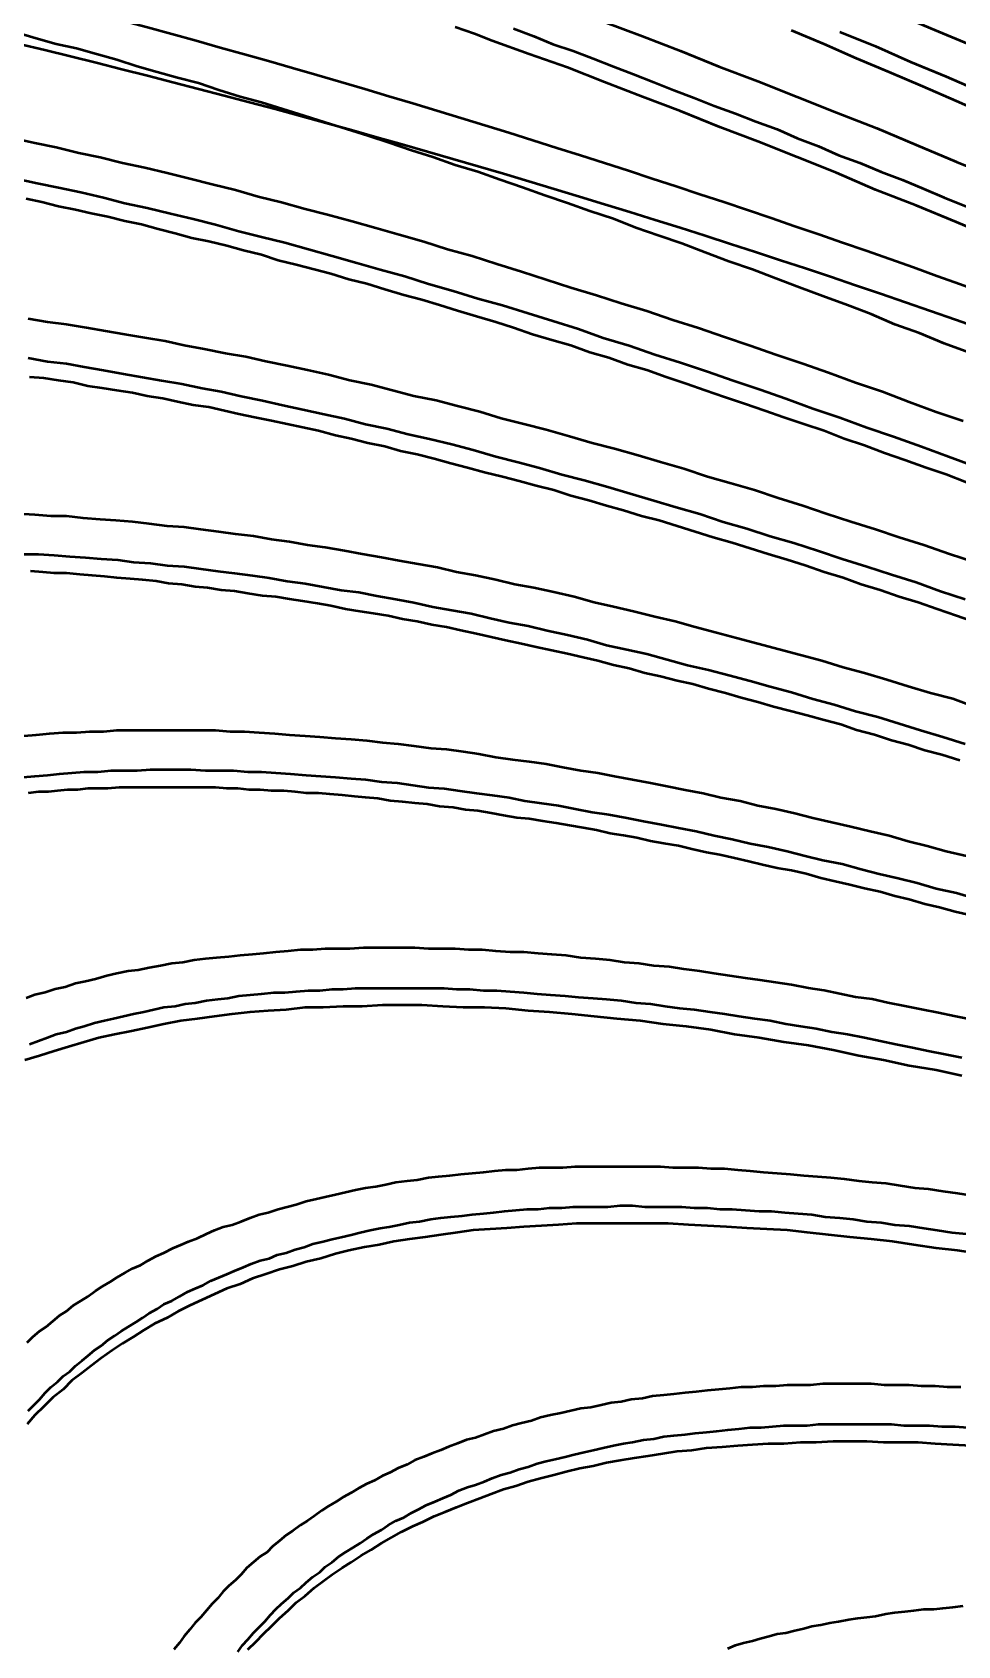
# Model space of a CAD drawing. Header units: inches. Extents: x 10737 to 13492, y 903 to 4091.
# Drawn here: x 13167.4 to 13216.8, y 3866.9 to 3953.1 of the extents above; entities that cross this region are included whole.
import ezdxf

# ---------------------------------------------------------------- set-up
doc = ezdxf.new("R2010")
doc.units = ezdxf.units.IN
doc.header["$MEASUREMENT"] = 0
doc.layers.add('PDF5_Geometry', color=7, linetype='Continuous')

# ---------------------------------------------------------------- blocks, each defined once
blk = doc.blocks.new('Base Mobio')
at = {"layer": 'PDF5_Geometry', "lineweight": 50}
for points in [[(13174.071, 3981.358, -0.045454), (13250.995, 3948.613), (13256.084, 3943.764), (13255.425, 3943.944), (13254.767, 3944.123), (13254.108, 3944.363), (13253.45, 3944.602), (13252.791, 3944.842), (13252.133, 3945.081), (13251.474, 3945.32), (13250.816, 3945.56), (13250.157, 3945.859), (13249.499, 3946.099), (13248.9, 3946.398), (13248.242, 3946.637), (13247.583, 3946.937), (13246.925, 3947.236), (13246.266, 3947.595), (13245.667, 3947.895, 0.062862), (13170, 3978.245)], [(13161.141, 3973.875, -0.036723), (13275.419, 3925.326)], [(13139.65, 3961.484, -0.075143), (13299.904, 3902.039)]]:
    blk.add_lwpolyline(points, format="xyb", dxfattribs=at)
for points in [[(13218.549, 3948.613), (13216.754, 3949.391), (13214.958, 3950.169), (13213.162, 3950.948), (13211.426, 3951.666), (13209.69, 3952.444), (13207.954, 3953.163)], [(13210.528, 3953.103), (13212.443, 3952.324), (13214.299, 3951.486), (13216.215, 3950.708), (13218.13, 3949.87)], [(13197.897, 3953.641), (13199.992, 3952.863), (13202.027, 3952.085), (13204.063, 3951.247), (13206.158, 3950.469), (13208.253, 3949.631), (13210.348, 3948.793), (13212.503, 3947.954), (13214.599, 3947.056), (13216.754, 3946.159), (13218.969, 3945.261)], [(13218.909, 3942.028), (13216.754, 3942.926), (13214.599, 3943.824), (13212.443, 3944.662), (13210.348, 3945.56), (13208.253, 3946.398), (13206.158, 3947.236), (13204.122, 3948.014), (13202.027, 3948.852), (13199.992, 3949.631), (13197.957, 3950.409), (13195.981, 3951.187), (13193.946, 3951.905), (13191.97, 3952.624), (13191.012, 3952.983), (13189.995, 3953.342)], [(13193.108, 3953.282), (13194.185, 3952.863), (13195.203, 3952.444), (13196.28, 3952.085), (13197.358, 3951.666), (13198.435, 3951.247), (13199.513, 3950.828), (13200.591, 3950.409), (13201.668, 3949.99), (13202.746, 3949.571), (13203.823, 3949.152), (13204.961, 3948.733), (13206.038, 3948.314), (13207.175, 3947.895), (13208.253, 3947.416), (13209.39, 3946.997), (13210.468, 3946.518), (13211.605, 3946.099), (13212.743, 3945.62), (13213.88, 3945.201), (13215.018, 3944.722), (13216.095, 3944.243), (13217.292, 3943.764)], [(13217.412, 3935.982), (13216.095, 3936.461), (13214.778, 3936.999), (13213.461, 3937.478), (13212.204, 3938.017), (13210.947, 3938.496), (13209.63, 3938.975), (13208.373, 3939.454), (13207.116, 3939.933), (13205.858, 3940.412), (13204.601, 3940.831), (13203.344, 3941.31), (13202.087, 3941.789), (13200.89, 3942.208), (13199.633, 3942.627), (13198.435, 3943.106), (13197.178, 3943.525), (13195.981, 3943.944), (13194.784, 3944.363), (13193.587, 3944.782), (13192.389, 3945.201), (13191.192, 3945.62), (13189.995, 3945.979), (13188.797, 3946.398), (13187.66, 3946.757), (13186.463, 3947.176), (13185.325, 3947.535), (13184.188, 3947.895), (13183.051, 3948.254), (13181.913, 3948.613), (13180.776, 3948.972), (13179.638, 3949.331), (13178.501, 3949.631), (13177.364, 3949.99), (13176.286, 3950.349), (13175.149, 3950.648), (13174.071, 3950.948), (13172.994, 3951.247), (13171.916, 3951.606), (13170.839, 3951.905), (13169.761, 3952.205), (13168.683, 3952.444), (13167.606, 3952.743), (13166.588, 3953.043)], [(13166.409, 3947.416), (13167.546, 3947.176), (13168.683, 3946.937), (13169.881, 3946.637), (13171.018, 3946.398), (13172.215, 3946.099), (13173.413, 3945.859), (13174.61, 3945.56), (13175.807, 3945.261), (13177.004, 3944.961), (13178.262, 3944.662), (13179.459, 3944.303), (13180.716, 3944.003), (13181.973, 3943.644), (13183.17, 3943.345), (13184.487, 3942.986), (13185.744, 3942.627), (13187.002, 3942.267), (13188.319, 3941.908), (13189.576, 3941.489), (13190.893, 3941.13), (13192.21, 3940.711), (13193.527, 3940.292), (13194.844, 3939.873), (13196.161, 3939.454), (13197.538, 3939.035), (13198.854, 3938.616), (13200.231, 3938.197), (13201.608, 3937.718), (13202.985, 3937.299), (13204.362, 3936.82), (13205.739, 3936.341), (13207.116, 3935.862), (13208.552, 3935.383), (13209.929, 3934.904), (13211.366, 3934.365), (13212.803, 3933.887), (13214.239, 3933.348), (13215.676, 3932.809), (13217.113, 3932.33)], [(13217.292, 3929.038), (13216.215, 3929.457), (13215.137, 3929.816), (13214, 3930.235), (13212.922, 3930.594), (13211.845, 3931.013), (13210.767, 3931.372), (13209.69, 3931.791), (13208.612, 3932.151), (13207.535, 3932.51), (13206.517, 3932.869), (13205.439, 3933.228), (13204.362, 3933.587), (13203.344, 3933.946), (13202.327, 3934.306), (13201.249, 3934.665), (13200.231, 3935.024), (13199.214, 3935.323), (13198.196, 3935.682), (13197.178, 3935.982), (13196.161, 3936.341), (13195.143, 3936.64), (13194.125, 3936.94), (13193.108, 3937.299), (13192.15, 3937.598), (13191.132, 3937.897), (13190.114, 3938.197), (13189.157, 3938.496), (13188.199, 3938.795), (13187.241, 3939.035), (13186.223, 3939.334), (13185.266, 3939.633), (13184.308, 3939.873), (13183.35, 3940.172), (13182.452, 3940.412), (13181.494, 3940.651), (13180.536, 3940.891), (13179.638, 3941.19), (13178.681, 3941.429), (13177.783, 3941.669), (13176.825, 3941.908), (13175.927, 3942.088), (13175.029, 3942.327), (13174.131, 3942.567), (13173.233, 3942.806), (13172.335, 3942.986), (13171.437, 3943.225), (13170.539, 3943.405), (13169.701, 3943.584), (13168.803, 3943.764), (13167.905, 3944.003), (13167.067, 3944.183)], [(13166.528, 3945.261), (13167.666, 3945.021), (13168.803, 3944.782), (13170, 3944.542), (13171.198, 3944.243), (13172.335, 3943.944), (13173.532, 3943.704), (13174.79, 3943.405), (13175.987, 3943.106), (13177.184, 3942.806), (13178.441, 3942.447), (13179.638, 3942.148), (13180.896, 3941.848), (13182.153, 3941.489), (13183.41, 3941.13), (13184.727, 3940.771), (13185.984, 3940.412), (13187.301, 3940.052), (13188.558, 3939.633), (13189.875, 3939.274), (13191.192, 3938.855), (13192.509, 3938.496), (13193.886, 3938.077), (13195.203, 3937.658), (13196.58, 3937.239), (13197.897, 3936.76), (13199.274, 3936.341), (13200.65, 3935.862), (13202.027, 3935.443), (13203.464, 3934.964), (13204.841, 3934.485), (13206.278, 3934.006), (13207.654, 3933.527), (13209.091, 3932.989), (13210.528, 3932.51), (13211.965, 3931.971), (13213.401, 3931.492), (13214.898, 3930.953), (13216.335, 3930.415), (13217.831, 3929.876)], [(13217.711, 3924.787), (13216.394, 3925.206), (13215.018, 3925.685), (13213.701, 3926.104), (13212.443, 3926.523), (13211.126, 3926.942), (13209.809, 3927.362), (13208.552, 3927.781), (13207.235, 3928.2), (13205.978, 3928.619), (13204.721, 3928.978), (13203.464, 3929.337), (13202.207, 3929.756), (13200.95, 3930.115), (13199.752, 3930.474), (13198.495, 3930.834), (13197.298, 3931.133), (13196.101, 3931.492), (13194.844, 3931.851), (13193.646, 3932.151), (13192.449, 3932.45), (13191.312, 3932.809), (13190.114, 3933.108), (13188.977, 3933.408), (13187.78, 3933.647), (13186.642, 3933.946), (13185.505, 3934.246), (13184.368, 3934.485), (13183.23, 3934.785), (13182.093, 3935.024), (13181.015, 3935.263), (13179.878, 3935.503), (13178.8, 3935.742), (13177.723, 3935.922), (13176.585, 3936.161), (13175.508, 3936.341), (13174.49, 3936.58), (13173.413, 3936.76), (13172.335, 3936.94), (13171.317, 3937.119), (13170.3, 3937.299), (13169.222, 3937.478), (13168.205, 3937.598), (13167.187, 3937.778)], [(13167.187, 3935.682), (13168.205, 3935.503), (13169.222, 3935.383), (13170.18, 3935.204), (13171.198, 3935.024), (13172.275, 3934.844), (13173.293, 3934.665), (13174.311, 3934.485), (13175.388, 3934.306), (13176.466, 3934.066), (13177.483, 3933.887), (13178.561, 3933.647), (13179.698, 3933.408), (13180.776, 3933.168), (13181.853, 3932.929), (13182.991, 3932.689), (13184.068, 3932.45), (13185.206, 3932.151), (13186.343, 3931.911), (13187.48, 3931.612), (13188.618, 3931.372), (13189.815, 3931.073), (13190.953, 3930.774), (13192.15, 3930.415), (13193.347, 3930.115), (13194.484, 3929.816), (13195.682, 3929.457), (13196.879, 3929.157), (13198.136, 3928.798), (13199.333, 3928.439), (13200.591, 3928.08), (13201.788, 3927.721), (13203.045, 3927.362), (13204.302, 3926.942), (13205.559, 3926.583), (13206.816, 3926.164), (13208.073, 3925.805), (13209.39, 3925.386), (13210.648, 3924.967), (13211.965, 3924.548), (13213.282, 3924.129), (13214.599, 3923.71), (13215.915, 3923.231), (13217.232, 3922.812)], [(13217.771, 3921.555), (13216.754, 3921.914), (13215.736, 3922.273), (13214.718, 3922.632), (13213.701, 3922.932), (13212.683, 3923.291), (13211.665, 3923.59), (13210.707, 3923.949), (13209.69, 3924.249), (13208.672, 3924.608), (13207.714, 3924.907), (13206.697, 3925.206), (13205.739, 3925.506), (13204.781, 3925.805), (13203.763, 3926.104), (13202.805, 3926.404), (13201.848, 3926.703), (13200.89, 3927.002), (13199.932, 3927.242), (13198.974, 3927.541), (13198.076, 3927.781), (13197.118, 3928.08), (13196.161, 3928.319), (13195.263, 3928.619), (13194.305, 3928.858), (13193.407, 3929.098), (13192.509, 3929.337), (13191.551, 3929.576), (13190.653, 3929.816), (13189.755, 3930.055), (13188.857, 3930.295), (13187.959, 3930.534), (13187.061, 3930.714), (13186.223, 3930.953), (13185.325, 3931.133), (13184.427, 3931.372), (13183.589, 3931.552), (13182.691, 3931.791), (13181.853, 3931.971), (13181.015, 3932.151), (13180.177, 3932.33), (13179.279, 3932.51), (13178.441, 3932.689), (13177.663, 3932.869), (13176.825, 3933.049), (13175.987, 3933.168), (13175.149, 3933.348), (13174.37, 3933.527), (13173.532, 3933.647), (13172.754, 3933.827), (13171.916, 3933.946), (13171.138, 3934.066), (13170.36, 3934.186), (13169.581, 3934.365), (13168.803, 3934.485), (13168.025, 3934.605), (13167.247, 3934.665)], [(13217.711, 3917.065), (13216.574, 3917.484), (13215.377, 3917.783), (13214.179, 3918.143), (13213.042, 3918.502), (13211.845, 3918.861), (13210.707, 3919.16), (13209.57, 3919.519), (13208.433, 3919.819), (13207.295, 3920.118), (13206.158, 3920.417), (13205.02, 3920.717), (13203.943, 3921.016), (13202.805, 3921.315), (13201.728, 3921.615), (13200.65, 3921.854), (13199.513, 3922.153), (13198.435, 3922.393), (13197.418, 3922.632), (13196.34, 3922.932), (13195.263, 3923.171), (13194.185, 3923.411), (13193.167, 3923.59), (13192.15, 3923.83), (13191.072, 3924.069), (13190.055, 3924.249), (13189.037, 3924.488), (13188.019, 3924.668), (13187.002, 3924.847), (13186.044, 3925.027), (13185.026, 3925.206), (13184.068, 3925.386), (13183.051, 3925.566), (13182.093, 3925.685), (13181.135, 3925.865), (13180.177, 3925.985), (13179.219, 3926.164), (13178.262, 3926.284), (13177.364, 3926.404), (13176.406, 3926.523), (13175.508, 3926.643), (13174.61, 3926.703), (13173.652, 3926.823), (13172.754, 3926.942), (13171.856, 3927.002), (13171.018, 3927.062), (13170.12, 3927.122), (13169.222, 3927.242), (13168.384, 3927.242), (13167.546, 3927.302), (13166.648, 3927.362)], [(13166.888, 3925.206), (13167.726, 3925.206), (13168.564, 3925.147), (13169.402, 3925.087), (13170.24, 3925.027), (13171.078, 3924.967), (13171.976, 3924.907), (13172.814, 3924.787), (13173.712, 3924.728), (13174.61, 3924.608), (13175.508, 3924.548), (13176.406, 3924.428), (13177.304, 3924.308), (13178.202, 3924.189), (13179.16, 3924.069), (13180.057, 3923.949), (13181.015, 3923.77), (13181.973, 3923.65), (13182.931, 3923.47), (13183.889, 3923.291), (13184.847, 3923.171), (13185.804, 3922.991), (13186.822, 3922.812), (13187.78, 3922.632), (13188.797, 3922.393), (13189.815, 3922.213), (13190.833, 3922.034), (13191.851, 3921.794), (13192.868, 3921.555), (13193.886, 3921.375), (13194.904, 3921.136), (13195.981, 3920.896), (13197.059, 3920.657), (13198.076, 3920.358), (13199.154, 3920.118), (13200.231, 3919.879), (13201.309, 3919.579), (13202.386, 3919.28), (13203.524, 3919.041), (13204.601, 3918.741), (13205.739, 3918.442), (13206.816, 3918.143), (13207.954, 3917.843), (13209.091, 3917.484), (13210.228, 3917.185), (13211.366, 3916.826), (13212.563, 3916.526), (13213.701, 3916.167), (13214.838, 3915.808), (13216.035, 3915.449), (13217.232, 3915.09)], [(13216.933, 3914.192), (13215.975, 3914.491), (13215.077, 3914.73), (13214.179, 3915.03), (13213.282, 3915.269), (13212.384, 3915.568), (13211.426, 3915.808), (13210.588, 3916.107), (13209.69, 3916.347), (13208.792, 3916.586), (13207.894, 3916.826), (13206.996, 3917.065), (13206.158, 3917.304), (13205.26, 3917.544), (13204.422, 3917.783), (13203.524, 3918.023), (13202.686, 3918.262), (13201.848, 3918.442), (13200.95, 3918.681), (13200.112, 3918.861), (13199.274, 3919.1), (13198.435, 3919.28), (13197.597, 3919.519), (13196.819, 3919.699), (13195.981, 3919.879), (13195.143, 3920.058), (13194.305, 3920.238), (13193.527, 3920.417), (13192.689, 3920.597), (13191.91, 3920.777), (13191.132, 3920.956), (13190.294, 3921.136), (13189.516, 3921.315), (13188.738, 3921.435), (13187.959, 3921.615), (13187.181, 3921.734), (13186.403, 3921.914), (13185.625, 3922.034), (13184.906, 3922.153), (13184.128, 3922.273), (13183.35, 3922.453), (13182.632, 3922.572), (13181.853, 3922.692), (13181.135, 3922.812), (13180.417, 3922.932), (13179.698, 3922.991), (13178.92, 3923.111), (13178.202, 3923.231), (13177.483, 3923.291), (13176.765, 3923.411), (13176.106, 3923.47), (13175.388, 3923.59), (13174.67, 3923.65), (13174.011, 3923.77), (13173.293, 3923.83), (13172.634, 3923.889), (13171.916, 3923.949), (13171.258, 3924.009), (13170.599, 3924.069), (13169.941, 3924.129), (13169.222, 3924.189), (13168.564, 3924.189), (13167.965, 3924.249), (13167.307, 3924.308)], [(13166.947, 3915.509), (13167.606, 3915.568), (13168.324, 3915.628), (13169.043, 3915.688), (13169.761, 3915.688), (13170.479, 3915.748), (13171.198, 3915.748), (13171.916, 3915.808), (13172.634, 3915.808), (13173.353, 3915.808), (13174.131, 3915.808), (13174.909, 3915.808), (13175.628, 3915.808), (13176.406, 3915.808), (13177.184, 3915.808), (13177.962, 3915.748), (13178.74, 3915.748), (13179.519, 3915.688), (13180.357, 3915.628), (13181.135, 3915.568), (13181.973, 3915.509), (13182.751, 3915.449), (13183.589, 3915.389), (13184.427, 3915.329), (13185.266, 3915.269), (13186.104, 3915.149), (13186.942, 3915.09), (13187.78, 3914.97), (13188.678, 3914.85), (13189.516, 3914.79), (13190.414, 3914.671), (13191.252, 3914.551), (13192.15, 3914.371), (13193.048, 3914.251), (13193.946, 3914.132), (13194.844, 3914.012), (13195.742, 3913.832), (13196.699, 3913.653), (13197.597, 3913.533), (13198.495, 3913.354), (13199.453, 3913.174), (13200.411, 3912.994), (13201.309, 3912.815), (13202.267, 3912.635), (13203.225, 3912.456), (13204.182, 3912.216), (13205.2, 3912.037), (13206.158, 3911.797), (13207.116, 3911.617), (13208.133, 3911.378), (13209.091, 3911.139), (13210.109, 3910.899), (13211.126, 3910.66), (13212.144, 3910.42), (13213.162, 3910.181), (13214.179, 3909.881), (13215.197, 3909.642), (13216.215, 3909.343), (13217.292, 3909.103)], [(13217.472, 3905.93), (13216.694, 3906.11), (13215.856, 3906.35), (13215.077, 3906.529), (13214.239, 3906.769), (13213.461, 3906.948), (13212.683, 3907.188), (13211.845, 3907.367), (13211.067, 3907.547), (13210.288, 3907.726), (13209.51, 3907.906), (13208.732, 3908.145), (13207.954, 3908.325), (13207.175, 3908.445), (13206.397, 3908.624), (13205.679, 3908.804), (13204.901, 3908.984), (13204.122, 3909.163), (13203.404, 3909.283), (13202.626, 3909.462), (13201.908, 3909.642), (13201.129, 3909.762), (13200.411, 3909.881), (13199.693, 3910.061), (13198.974, 3910.181), (13198.256, 3910.301), (13197.538, 3910.48), (13196.819, 3910.6), (13196.101, 3910.72), (13195.382, 3910.839), (13194.664, 3910.959), (13193.946, 3911.079), (13193.287, 3911.139), (13192.569, 3911.258), (13191.91, 3911.378), (13191.192, 3911.498), (13190.534, 3911.558), (13189.875, 3911.677), (13189.157, 3911.737), (13188.498, 3911.857), (13187.84, 3911.917), (13187.181, 3911.977), (13186.523, 3912.037), (13185.864, 3912.156), (13185.206, 3912.216), (13184.607, 3912.276), (13183.949, 3912.336), (13183.29, 3912.396), (13182.691, 3912.456), (13182.033, 3912.456), (13181.434, 3912.515), (13180.836, 3912.575), (13180.177, 3912.575), (13179.579, 3912.635), (13178.98, 3912.635), (13178.381, 3912.695), (13177.783, 3912.695), (13177.184, 3912.755), (13176.585, 3912.755), (13175.987, 3912.755), (13175.448, 3912.755), (13174.849, 3912.755), (13174.251, 3912.755), (13173.712, 3912.755), (13173.113, 3912.755), (13172.575, 3912.755), (13172.036, 3912.755), (13171.437, 3912.695), (13170.898, 3912.695), (13170.36, 3912.695), (13169.821, 3912.635), (13169.282, 3912.635), (13168.743, 3912.575), (13168.264, 3912.515), (13167.726, 3912.515), (13167.187, 3912.456)], [(13166.888, 3913.294), (13167.546, 3913.354), (13168.205, 3913.413), (13168.863, 3913.473), (13169.522, 3913.533), (13170.18, 3913.593), (13170.898, 3913.593), (13171.617, 3913.653), (13172.275, 3913.653), (13172.994, 3913.653), (13173.712, 3913.713), (13174.43, 3913.713), (13175.149, 3913.713), (13175.867, 3913.713), (13176.645, 3913.653), (13177.364, 3913.653), (13178.142, 3913.653), (13178.92, 3913.593), (13179.638, 3913.593), (13180.417, 3913.533), (13181.195, 3913.473), (13182.033, 3913.413), (13182.811, 3913.354), (13183.589, 3913.294), (13184.427, 3913.234), (13185.206, 3913.174), (13186.044, 3913.054), (13186.882, 3912.994), (13187.72, 3912.875), (13188.558, 3912.755), (13189.396, 3912.695), (13190.234, 3912.575), (13191.132, 3912.456), (13191.97, 3912.336), (13192.868, 3912.216), (13193.706, 3912.037), (13194.604, 3911.917), (13195.502, 3911.797), (13196.4, 3911.617), (13197.298, 3911.438), (13198.196, 3911.318), (13199.154, 3911.139), (13200.052, 3910.959), (13201.01, 3910.779), (13201.908, 3910.6), (13202.865, 3910.42), (13203.823, 3910.181), (13204.781, 3910.001), (13205.739, 3909.762), (13206.697, 3909.582), (13207.714, 3909.343), (13208.672, 3909.103), (13209.63, 3908.864), (13210.648, 3908.684), (13211.665, 3908.385), (13212.623, 3908.145), (13213.641, 3907.906), (13214.658, 3907.667), (13215.676, 3907.367), (13216.754, 3907.128), (13217.771, 3906.828)], [(13217.532, 3900.363), (13216.634, 3900.543), (13215.796, 3900.722), (13214.898, 3900.902), (13214, 3901.082), (13213.102, 3901.261), (13212.264, 3901.441), (13211.366, 3901.56), (13210.528, 3901.74), (13209.69, 3901.92), (13208.852, 3902.039), (13207.954, 3902.219), (13207.116, 3902.339), (13206.278, 3902.458), (13205.499, 3902.578), (13204.661, 3902.698), (13203.823, 3902.818), (13203.045, 3902.937), (13202.207, 3903.057), (13201.429, 3903.177), (13200.591, 3903.237), (13199.812, 3903.356), (13199.034, 3903.416), (13198.256, 3903.536), (13197.478, 3903.596), (13196.699, 3903.656), (13195.921, 3903.775), (13195.143, 3903.835), (13194.425, 3903.895), (13193.646, 3903.955), (13192.928, 3903.955), (13192.15, 3904.015), (13191.431, 3904.075), (13190.713, 3904.075), (13189.995, 3904.135), (13189.276, 3904.135), (13188.558, 3904.135), (13187.84, 3904.194), (13187.121, 3904.194), (13186.463, 3904.194), (13185.744, 3904.194), (13185.086, 3904.194), (13184.368, 3904.135), (13183.709, 3904.135), (13183.051, 3904.135), (13182.392, 3904.075), (13181.734, 3904.075), (13181.075, 3904.015), (13180.417, 3903.955), (13179.758, 3903.895), (13179.16, 3903.835), (13178.501, 3903.775), (13177.902, 3903.716), (13177.244, 3903.656), (13176.645, 3903.596), (13176.047, 3903.536), (13175.448, 3903.416), (13174.849, 3903.356), (13174.251, 3903.237), (13173.652, 3903.117), (13173.053, 3902.997), (13172.515, 3902.937), (13171.916, 3902.818), (13171.377, 3902.698), (13170.779, 3902.518), (13170.24, 3902.399), (13169.701, 3902.279), (13169.162, 3902.099), (13168.624, 3901.98), (13168.085, 3901.8), (13167.546, 3901.68), (13167.067, 3901.501)], [(13167.247, 3899.046), (13167.726, 3899.226), (13168.205, 3899.405), (13168.683, 3899.585), (13169.222, 3899.705), (13169.701, 3899.884), (13170.18, 3900.004), (13170.719, 3900.184), (13171.258, 3900.303), (13171.736, 3900.423), (13172.275, 3900.543), (13172.814, 3900.663), (13173.353, 3900.782), (13173.892, 3900.902), (13174.43, 3901.022), (13175.029, 3901.082), (13175.568, 3901.201), (13176.106, 3901.261), (13176.705, 3901.381), (13177.304, 3901.441), (13177.843, 3901.501), (13178.441, 3901.62), (13179.04, 3901.68), (13179.638, 3901.74), (13180.297, 3901.8), (13180.896, 3901.8), (13181.494, 3901.86), (13182.153, 3901.92), (13182.751, 3901.92), (13183.41, 3901.98), (13184.008, 3901.98), (13184.667, 3902.039), (13185.325, 3902.039), (13185.984, 3902.039), (13186.642, 3902.039), (13187.361, 3902.039), (13188.019, 3902.039), (13188.678, 3902.039), (13189.396, 3902.039), (13190.055, 3901.98), (13190.773, 3901.98), (13191.491, 3901.92), (13192.21, 3901.92), (13192.928, 3901.86), (13193.646, 3901.8), (13194.365, 3901.74), (13195.083, 3901.68), (13195.861, 3901.62), (13196.58, 3901.56), (13197.358, 3901.501), (13198.076, 3901.441), (13198.854, 3901.381), (13199.633, 3901.261), (13200.411, 3901.201), (13201.189, 3901.082), (13201.967, 3900.962), (13202.746, 3900.902), (13203.584, 3900.782), (13204.362, 3900.663), (13205.14, 3900.543), (13205.978, 3900.423), (13206.816, 3900.303), (13207.654, 3900.124), (13208.433, 3900.004), (13209.271, 3899.884), (13210.109, 3899.705), (13210.947, 3899.585), (13211.845, 3899.405), (13212.683, 3899.226), (13213.521, 3899.046), (13214.419, 3898.867), (13215.257, 3898.687), (13216.155, 3898.507), (13217.053, 3898.328)], [(13167.007, 3898.208), (13167.786, 3898.448), (13168.564, 3898.687), (13169.342, 3898.927), (13170.18, 3899.166), (13170.958, 3899.405), (13171.796, 3899.585), (13172.694, 3899.765), (13173.532, 3899.944), (13174.43, 3900.124), (13175.328, 3900.303), (13176.226, 3900.423), (13177.124, 3900.543), (13178.082, 3900.663), (13179.04, 3900.782), (13179.998, 3900.842), (13180.955, 3900.902), (13181.973, 3901.022), (13182.931, 3901.022), (13184.008, 3901.082), (13185.026, 3901.082), (13186.104, 3901.141), (13187.121, 3901.141), (13188.199, 3901.141), (13189.336, 3901.082), (13190.414, 3901.022), (13191.551, 3901.022), (13192.689, 3900.962), (13193.886, 3900.842), (13195.023, 3900.782), (13196.221, 3900.663), (13197.418, 3900.543), (13198.615, 3900.423), (13199.872, 3900.303), (13201.069, 3900.124), (13202.327, 3900.004), (13203.644, 3899.824), (13204.901, 3899.585), (13206.218, 3899.405), (13207.535, 3899.166), (13208.852, 3898.986), (13210.169, 3898.747), (13211.545, 3898.448), (13212.862, 3898.208), (13214.239, 3897.909), (13215.676, 3897.669), (13217.053, 3897.37)], [(13167.127, 3883.123), (13167.426, 3883.422), (13167.786, 3883.721), (13168.145, 3883.961), (13168.504, 3884.26), (13168.863, 3884.559), (13169.222, 3884.799), (13169.581, 3885.098), (13170, 3885.338), (13170.36, 3885.577), (13170.779, 3885.876), (13171.138, 3886.116), (13171.557, 3886.355), (13171.916, 3886.595), (13172.335, 3886.834), (13172.754, 3887.074), (13173.173, 3887.253), (13173.592, 3887.493), (13174.011, 3887.732), (13174.43, 3887.912), (13174.909, 3888.151), (13175.328, 3888.331), (13175.747, 3888.51), (13176.226, 3888.69), (13176.705, 3888.929), (13177.124, 3889.109), (13177.603, 3889.289), (13178.082, 3889.408), (13178.561, 3889.588), (13179.04, 3889.767), (13179.519, 3889.947), (13179.998, 3890.067), (13180.536, 3890.246), (13181.015, 3890.366), (13181.494, 3890.486), (13182.033, 3890.665), (13182.572, 3890.785), (13183.051, 3890.905), (13183.589, 3891.025), (13184.128, 3891.144), (13184.667, 3891.264), (13185.206, 3891.384), (13185.744, 3891.444), (13186.283, 3891.563), (13186.822, 3891.683), (13187.421, 3891.743), (13187.959, 3891.803), (13188.558, 3891.923), (13189.097, 3891.982), (13189.695, 3892.042), (13190.294, 3892.102), (13190.893, 3892.162), (13191.491, 3892.222), (13192.09, 3892.282), (13192.689, 3892.342), (13193.287, 3892.342), (13193.886, 3892.401), (13194.484, 3892.461), (13195.143, 3892.461), (13195.742, 3892.461), (13196.4, 3892.521), (13197.059, 3892.521), (13197.657, 3892.521), (13198.316, 3892.521), (13198.974, 3892.521), (13199.633, 3892.521), (13200.291, 3892.521), (13200.95, 3892.521), (13201.608, 3892.461), (13202.327, 3892.461), (13202.985, 3892.461), (13203.644, 3892.401), (13204.362, 3892.401), (13205.08, 3892.342), (13205.739, 3892.282), (13206.457, 3892.222), (13207.175, 3892.162), (13207.894, 3892.102), (13208.612, 3892.042), (13209.331, 3891.982), (13210.049, 3891.923), (13210.767, 3891.863), (13211.545, 3891.743), (13212.264, 3891.683), (13212.982, 3891.623), (13213.76, 3891.503), (13214.539, 3891.384), (13215.257, 3891.324), (13216.035, 3891.204), (13216.813, 3891.084), (13217.592, 3890.965)], [(13218.011, 3887.852), (13216.813, 3888.031), (13215.676, 3888.151), (13214.479, 3888.331), (13213.341, 3888.51), (13212.204, 3888.63), (13211.067, 3888.75), (13209.929, 3888.869), (13208.792, 3888.989), (13207.714, 3889.109), (13206.637, 3889.169), (13205.559, 3889.229), (13204.482, 3889.289), (13203.464, 3889.348), (13202.446, 3889.408), (13201.369, 3889.468), (13200.411, 3889.468), (13199.393, 3889.468), (13198.376, 3889.468), (13197.418, 3889.468), (13196.46, 3889.468), (13195.502, 3889.408), (13194.604, 3889.348), (13193.646, 3889.289), (13192.748, 3889.229), (13191.851, 3889.169), (13190.953, 3889.109), (13190.114, 3888.989), (13189.217, 3888.869), (13188.378, 3888.75), (13187.54, 3888.63), (13186.702, 3888.51), (13185.924, 3888.331), (13185.146, 3888.211), (13184.308, 3888.031), (13183.589, 3887.852), (13182.811, 3887.612), (13182.033, 3887.433), (13181.315, 3887.193), (13180.596, 3887.014), (13179.878, 3886.774), (13179.16, 3886.535), (13178.501, 3886.236), (13177.783, 3885.996), (13177.124, 3885.697), (13176.466, 3885.397), (13175.807, 3885.098), (13175.209, 3884.799), (13174.61, 3884.44), (13173.951, 3884.14), (13173.353, 3883.781), (13172.814, 3883.422), (13172.215, 3883.063), (13171.677, 3882.704), (13171.078, 3882.285), (13170.539, 3881.866), (13170.06, 3881.506), (13169.522, 3881.087), (13169.043, 3880.608), (13168.504, 3880.189), (13168.025, 3879.71), (13167.546, 3879.232), (13167.127, 3878.753)], [(13167.187, 3879.471), (13167.486, 3879.77), (13167.786, 3880.07), (13168.085, 3880.429), (13168.384, 3880.728), (13168.743, 3881.027), (13169.043, 3881.327), (13169.402, 3881.566), (13169.701, 3881.866), (13170.06, 3882.165), (13170.36, 3882.404), (13170.719, 3882.704), (13171.078, 3882.943), (13171.437, 3883.242), (13171.796, 3883.482), (13172.156, 3883.721), (13172.515, 3883.961), (13172.934, 3884.2), (13173.293, 3884.44), (13173.652, 3884.679), (13174.071, 3884.919), (13174.43, 3885.158), (13174.849, 3885.338), (13175.268, 3885.577), (13175.687, 3885.816), (13176.106, 3885.996), (13176.526, 3886.176), (13176.945, 3886.415), (13177.364, 3886.595), (13177.783, 3886.774), (13178.202, 3886.954), (13178.681, 3887.133), (13179.1, 3887.313), (13179.579, 3887.493), (13180.057, 3887.612), (13180.477, 3887.792), (13180.955, 3887.912), (13181.434, 3888.091), (13181.913, 3888.211), (13182.392, 3888.391), (13182.931, 3888.51), (13183.41, 3888.63), (13183.889, 3888.75), (13184.427, 3888.869), (13184.906, 3888.989), (13185.445, 3889.109), (13185.984, 3889.229), (13186.463, 3889.289), (13187.002, 3889.408), (13187.54, 3889.528), (13188.079, 3889.588), (13188.678, 3889.708), (13189.217, 3889.767), (13189.755, 3889.827), (13190.354, 3889.887), (13190.893, 3889.947), (13191.491, 3890.007), (13192.03, 3890.067), (13192.629, 3890.127), (13193.227, 3890.186), (13193.826, 3890.246), (13194.425, 3890.246), (13195.023, 3890.306), (13195.682, 3890.306), (13196.28, 3890.366), (13196.879, 3890.366), (13197.538, 3890.366), (13198.136, 3890.366), (13198.795, 3890.426), (13199.453, 3890.426), (13200.112, 3890.366), (13200.77, 3890.366), (13201.429, 3890.366), (13202.087, 3890.366), (13202.746, 3890.306), (13203.464, 3890.306), (13204.122, 3890.246), (13204.781, 3890.246), (13205.499, 3890.186), (13206.218, 3890.127), (13206.876, 3890.127), (13207.595, 3890.067), (13208.313, 3890.007), (13209.031, 3889.947), (13209.75, 3889.827), (13210.528, 3889.767), (13211.246, 3889.708), (13211.965, 3889.588), (13212.743, 3889.528), (13213.461, 3889.408), (13214.239, 3889.348), (13215.018, 3889.229), (13215.736, 3889.109), (13216.514, 3888.989), (13217.292, 3888.929)], [(13216.993, 3880.728), (13216.275, 3880.728), (13215.616, 3880.788), (13214.898, 3880.788), (13214.239, 3880.848), (13213.581, 3880.848), (13212.922, 3880.848), (13212.204, 3880.908), (13211.545, 3880.908), (13210.947, 3880.908), (13210.288, 3880.908), (13209.63, 3880.908), (13208.971, 3880.848), (13208.373, 3880.848), (13207.714, 3880.848), (13207.116, 3880.788), (13206.457, 3880.788), (13205.858, 3880.728), (13205.26, 3880.728), (13204.661, 3880.668), (13204.063, 3880.608), (13203.464, 3880.549), (13202.865, 3880.489), (13202.267, 3880.429), (13201.668, 3880.369), (13201.129, 3880.309), (13200.531, 3880.249), (13199.992, 3880.129), (13199.393, 3880.07), (13198.854, 3879.95), (13198.316, 3879.89), (13197.777, 3879.77), (13197.238, 3879.651), (13196.699, 3879.591), (13196.161, 3879.471), (13195.622, 3879.351), (13195.083, 3879.232), (13194.544, 3879.112), (13194.065, 3878.932), (13193.527, 3878.812), (13193.048, 3878.693), (13192.569, 3878.513), (13192.03, 3878.393), (13191.551, 3878.214), (13191.072, 3878.034), (13190.593, 3877.915), (13190.114, 3877.735), (13189.636, 3877.555), (13189.217, 3877.376), (13188.738, 3877.196), (13188.319, 3877.017), (13187.84, 3876.837), (13187.421, 3876.598), (13186.942, 3876.418), (13186.523, 3876.179), (13186.104, 3875.999), (13185.685, 3875.759), (13185.266, 3875.58), (13184.847, 3875.34), (13184.427, 3875.101), (13184.008, 3874.862), (13183.649, 3874.622), (13183.23, 3874.383), (13182.871, 3874.143), (13182.452, 3873.844), (13182.093, 3873.604), (13181.734, 3873.365), (13181.315, 3873.066), (13180.955, 3872.826), (13180.596, 3872.527), (13180.237, 3872.228), (13179.938, 3871.928), (13179.579, 3871.689), (13179.219, 3871.389), (13178.86, 3871.09), (13178.561, 3870.731), (13178.262, 3870.432), (13177.902, 3870.132), (13177.603, 3869.833), (13177.304, 3869.474), (13177.004, 3869.175), (13176.705, 3868.815), (13176.406, 3868.456), (13176.106, 3868.157), (13175.807, 3867.798), (13175.508, 3867.438), (13175.268, 3867.079), (13174.969, 3866.72)], [(13178.381, 3866.6), (13178.621, 3866.96), (13178.92, 3867.259), (13179.219, 3867.618), (13179.519, 3867.917), (13179.818, 3868.217), (13180.117, 3868.576), (13180.417, 3868.875), (13180.716, 3869.175), (13181.075, 3869.474), (13181.374, 3869.773), (13181.734, 3870.013), (13182.033, 3870.312), (13182.392, 3870.611), (13182.751, 3870.851), (13183.051, 3871.15), (13183.41, 3871.389), (13183.769, 3871.689), (13184.128, 3871.928), (13184.547, 3872.168), (13184.906, 3872.407), (13185.266, 3872.647), (13185.625, 3872.886), (13186.044, 3873.125), (13186.403, 3873.365), (13186.822, 3873.604), (13187.241, 3873.784), (13187.66, 3874.023), (13188.019, 3874.203), (13188.438, 3874.442), (13188.917, 3874.622), (13189.336, 3874.802), (13189.755, 3874.981), (13190.174, 3875.221), (13190.653, 3875.4), (13191.072, 3875.52), (13191.551, 3875.7), (13191.97, 3875.879), (13192.449, 3876.059), (13192.928, 3876.179), (13193.407, 3876.358), (13193.886, 3876.478), (13194.365, 3876.657), (13194.844, 3876.777), (13195.323, 3876.897), (13195.861, 3877.017), (13196.34, 3877.136), (13196.879, 3877.256), (13197.358, 3877.376), (13197.897, 3877.495), (13198.435, 3877.615), (13198.974, 3877.735), (13199.453, 3877.795), (13200.052, 3877.915), (13200.591, 3877.974), (13201.129, 3878.094), (13201.668, 3878.154), (13202.267, 3878.214), (13202.805, 3878.274), (13203.404, 3878.334), (13203.943, 3878.393), (13204.541, 3878.453), (13205.14, 3878.513), (13205.739, 3878.573), (13206.337, 3878.573), (13206.936, 3878.633), (13207.535, 3878.693), (13208.193, 3878.693), (13208.792, 3878.693), (13209.39, 3878.753), (13210.049, 3878.753), (13210.707, 3878.753), (13211.366, 3878.753), (13211.965, 3878.753), (13212.623, 3878.753), (13213.282, 3878.753), (13213.94, 3878.693), (13214.658, 3878.693), (13215.317, 3878.693), (13215.975, 3878.633), (13216.694, 3878.633), (13217.352, 3878.573)], [(13178.92, 3866.72), (13179.339, 3867.139), (13179.758, 3867.558), (13180.177, 3867.977), (13180.596, 3868.396), (13181.075, 3868.815), (13181.494, 3869.234), (13181.973, 3869.594), (13182.452, 3870.013), (13182.931, 3870.372), (13183.41, 3870.731), (13183.949, 3871.09), (13184.427, 3871.389), (13184.966, 3871.749), (13185.505, 3872.048), (13186.044, 3872.407), (13186.583, 3872.706), (13187.121, 3873.006), (13187.72, 3873.305), (13188.259, 3873.545), (13188.857, 3873.844), (13189.456, 3874.083), (13190.055, 3874.323), (13190.653, 3874.562), (13191.312, 3874.802), (13191.91, 3875.041), (13192.569, 3875.281), (13193.227, 3875.46), (13193.886, 3875.7), (13194.544, 3875.879), (13195.263, 3876.059), (13195.921, 3876.238), (13196.64, 3876.418), (13197.358, 3876.538), (13198.076, 3876.717), (13198.795, 3876.837), (13199.573, 3876.957), (13200.291, 3877.076), (13201.069, 3877.196), (13201.848, 3877.316), (13202.626, 3877.376), (13203.404, 3877.495), (13204.242, 3877.555), (13205.08, 3877.615), (13205.858, 3877.675), (13206.697, 3877.735), (13207.535, 3877.735), (13208.433, 3877.795), (13209.271, 3877.795), (13210.169, 3877.855), (13211.067, 3877.855), (13211.965, 3877.855), (13212.862, 3877.795), (13213.76, 3877.795), (13214.718, 3877.795), (13215.616, 3877.735), (13216.574, 3877.675), (13217.532, 3877.615)], [(13204.541, 3866.78), (13204.961, 3866.96), (13205.38, 3867.079), (13205.858, 3867.199), (13206.278, 3867.319), (13206.756, 3867.438), (13207.175, 3867.558), (13207.654, 3867.618), (13208.133, 3867.738), (13208.612, 3867.858), (13209.031, 3867.977), (13209.51, 3868.037), (13209.989, 3868.157), (13210.468, 3868.217), (13211.007, 3868.336), (13211.486, 3868.396), (13211.965, 3868.456), (13212.443, 3868.516), (13212.982, 3868.636), (13213.461, 3868.696), (13214, 3868.755), (13214.479, 3868.815), (13215.018, 3868.875), (13215.556, 3868.875), (13216.035, 3868.935), (13216.574, 3868.995), (13217.113, 3869.055)]]:
    blk.add_lwpolyline(points, dxfattribs=at)
for centre, radius, start, end in [((12922.912, 3307.102), 718.569, 62.376508, 69.567129), ((13045.647, 3448.746), 518.037, 59.95835, 79.92206)]:
    blk.add_arc(centre, radius, start, end, dxfattribs=at)

msp = doc.modelspace()

# ---------------------------------------------------------------- block references
msp.add_blockref('Base Mobio', (0, 0))

doc.saveas('drawing.dxf')
